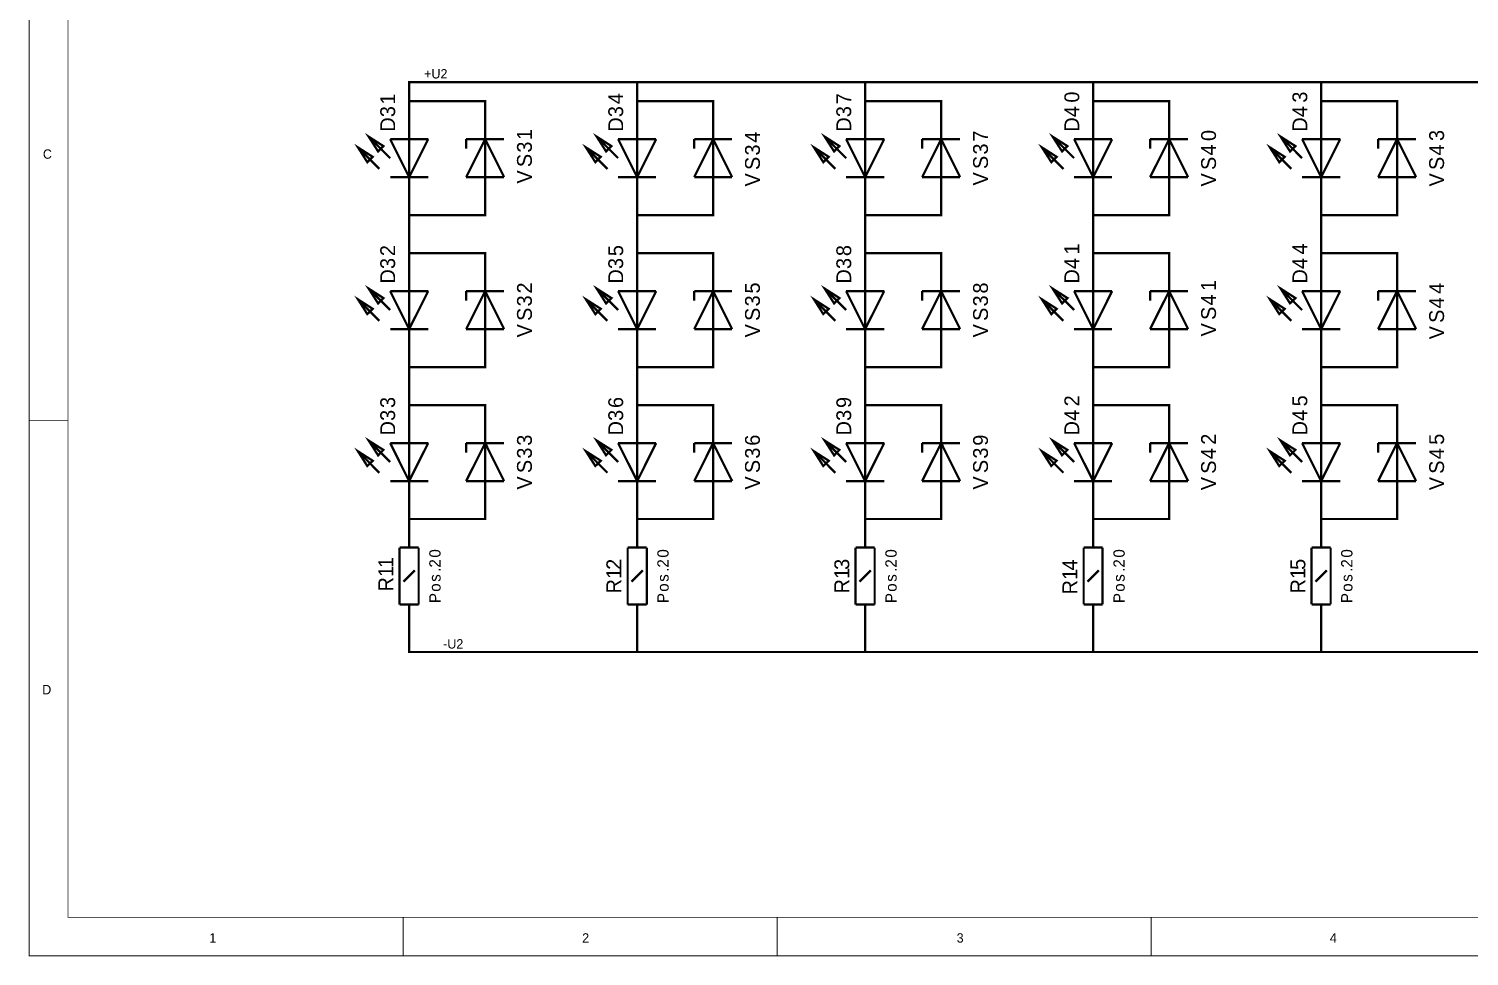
# Model space of a CAD drawing. Header units: millimetres. Extents: x 0 to 15.5, y 0 to 11.1.
# Drawn here: x 0 to 7.46, y 0 to 4.8 of the extents above; entities that cross this region are included whole.
import ezdxf

# ---------------------------------------------------------------- set-up
doc = ezdxf.new("R2010")
doc.units = ezdxf.units.MM
doc.header["$MEASUREMENT"] = 0
doc.layers.add('Sheet', color=255, linetype='Continuous')

msp = doc.modelspace()

# ---------------------------------------------------------------- linework, layer by layer
at = {"layer": 'Sheet'}
for points, const_width in [([(0.0008, 11.1), (0.0008, 0), (15.5, 0), (15.5, 11.1), (0.0008, 11.1), (0.0008, 11.1)], 0.0039), ([(0.0008, 11.1), (15.5, 11.1), (15.5, 0), (0.0008, 0), (0.0008, 11.1)], 0.0039), ([(0.2013, 10.8995), (0.2013, 0.1997), (15.2995, 0.1997), (15.2995, 10.8995), (0.2013, 10.8995), (0.2013, 10.8995)], 0.0039), ([(0.2013, 10.8995), (15.2995, 10.8995), (15.2995, 0.1997), (0.2013, 0.1997), (0.2013, 10.8995)], 0.0039), ([(1.7594, 4.245), (1.8082, 4.1686), (1.8358, 4.1961), (1.7594, 4.245)], 0.0118), ([(2.9406, 4.245), (2.9891, 4.1686), (3.017, 4.1961), (2.9406, 4.245)], 0.0118), ([(4.1214, 4.245), (4.1703, 4.1686), (4.1979, 4.1961), (4.1214, 4.245)], 0.0118), ([(5.3023, 4.245), (5.3512, 4.1686), (5.3791, 4.1961), (5.3023, 4.245)], 0.0118), ([(6.4835, 4.245), (6.532, 4.1686), (6.56, 4.1961), (6.4835, 4.245)], 0.0118), ([(1.7038, 4.1894), (1.7523, 4.113), (1.7802, 4.1406), (1.7038, 4.1894)], 0.0118), ([(1.7038, 4.1894), (1.7523, 4.113), (1.7802, 4.1406), (1.7038, 4.1894)], 0.0039), ([(1.7594, 4.245), (1.8082, 4.1686), (1.8358, 4.1961), (1.7594, 4.245)], 0.0039), ([(2.8846, 4.1894), (2.9335, 4.113), (2.9615, 4.1406), (2.8846, 4.1894)], 0.0118), ([(2.8846, 4.1894), (2.9335, 4.113), (2.9615, 4.1406), (2.8846, 4.1894)], 0.0039), ([(2.9406, 4.245), (2.9891, 4.1686), (3.017, 4.1961), (2.9406, 4.245)], 0.0039), ([(4.0659, 4.1894), (4.1143, 4.113), (4.1423, 4.1406), (4.0659, 4.1894)], 0.0118), ([(4.0659, 4.1894), (4.1143, 4.113), (4.1423, 4.1406), (4.0659, 4.1894)], 0.0039), ([(4.1214, 4.245), (4.1703, 4.1686), (4.1979, 4.1961), (4.1214, 4.245)], 0.0039), ([(5.2467, 4.1894), (5.2956, 4.113), (5.3232, 4.1406), (5.2467, 4.1894)], 0.0118), ([(5.2467, 4.1894), (5.2956, 4.113), (5.3232, 4.1406), (5.2467, 4.1894)], 0.0039), ([(5.3023, 4.245), (5.3512, 4.1686), (5.3791, 4.1961), (5.3023, 4.245)], 0.0039), ([(6.428, 4.1894), (6.4764, 4.113), (6.5044, 4.1406), (6.428, 4.1894)], 0.0118), ([(6.428, 4.1894), (6.4764, 4.113), (6.5044, 4.1406), (6.428, 4.1894)], 0.0039), ([(6.4835, 4.245), (6.532, 4.1686), (6.56, 4.1961), (6.4835, 4.245)], 0.0039), ([(1.7594, 3.4576), (1.8082, 3.3811), (1.8358, 3.4087), (1.7594, 3.4576)], 0.0118), ([(1.7594, 3.4576), (1.8082, 3.3811), (1.8358, 3.4087), (1.7594, 3.4576)], 0.0039), ([(2.9406, 3.4576), (2.9891, 3.3811), (3.017, 3.4087), (2.9406, 3.4576)], 0.0118), ([(2.9406, 3.4576), (2.9891, 3.3811), (3.017, 3.4087), (2.9406, 3.4576)], 0.0039), ([(4.1214, 3.4576), (4.1703, 3.3811), (4.1979, 3.4087), (4.1214, 3.4576)], 0.0118), ([(4.1214, 3.4576), (4.1703, 3.3811), (4.1979, 3.4087), (4.1214, 3.4576)], 0.0039), ([(5.3023, 3.4576), (5.3512, 3.3811), (5.3791, 3.4087), (5.3023, 3.4576)], 0.0118), ([(5.3023, 3.4576), (5.3512, 3.3811), (5.3791, 3.4087), (5.3023, 3.4576)], 0.0039), ([(6.4835, 3.4576), (6.532, 3.3811), (6.56, 3.4087), (6.4835, 3.4576)], 0.0118), ([(6.4835, 3.4576), (6.532, 3.3811), (6.56, 3.4087), (6.4835, 3.4576)], 0.0039), ([(1.7038, 3.402), (1.7523, 3.3256), (1.7802, 3.3531), (1.7038, 3.402)], 0.0118), ([(1.7038, 3.402), (1.7523, 3.3256), (1.7802, 3.3531), (1.7038, 3.402)], 0.0039), ([(2.8846, 3.402), (2.9335, 3.3256), (2.9615, 3.3531), (2.8846, 3.402)], 0.0118), ([(2.8846, 3.402), (2.9335, 3.3256), (2.9615, 3.3531), (2.8846, 3.402)], 0.0039), ([(4.0659, 3.402), (4.1143, 3.3256), (4.1423, 3.3531), (4.0659, 3.402)], 0.0118), ([(4.0659, 3.402), (4.1143, 3.3256), (4.1423, 3.3531), (4.0659, 3.402)], 0.0039), ([(5.2467, 3.402), (5.2956, 3.3256), (5.3232, 3.3531), (5.2467, 3.402)], 0.0118), ([(5.2467, 3.402), (5.2956, 3.3256), (5.3232, 3.3531), (5.2467, 3.402)], 0.0039), ([(6.428, 3.402), (6.4764, 3.3256), (6.5044, 3.3531), (6.428, 3.402)], 0.0118), ([(6.428, 3.402), (6.4764, 3.3256), (6.5044, 3.3531), (6.428, 3.402)], 0.0039), ([(1.7594, 2.6701), (1.8082, 2.5937), (1.8358, 2.6217), (1.7594, 2.6701)], 0.0118), ([(2.9406, 2.6701), (2.9891, 2.5937), (3.017, 2.6217), (2.9406, 2.6701)], 0.0118), ([(4.1214, 2.6701), (4.1703, 2.5937), (4.1979, 2.6217), (4.1214, 2.6701)], 0.0118), ([(5.3023, 2.6701), (5.3512, 2.5937), (5.3791, 2.6217), (5.3023, 2.6701)], 0.0118), ([(6.4835, 2.6701), (6.532, 2.5937), (6.56, 2.6217), (6.4835, 2.6701)], 0.0118), ([(1.7038, 2.6146), (1.7523, 2.5381), (1.7802, 2.5657), (1.7038, 2.6146)], 0.0118), ([(1.7038, 2.6146), (1.7523, 2.5381), (1.7802, 2.5657), (1.7038, 2.6146)], 0.0039), ([(1.7594, 2.6701), (1.8082, 2.5937), (1.8358, 2.6217), (1.7594, 2.6701)], 0.0039), ([(2.8846, 2.6146), (2.9335, 2.5381), (2.9615, 2.5657), (2.8846, 2.6146)], 0.0118), ([(2.8846, 2.6146), (2.9335, 2.5381), (2.9615, 2.5657), (2.8846, 2.6146)], 0.0039), ([(2.9406, 2.6701), (2.9891, 2.5937), (3.017, 2.6217), (2.9406, 2.6701)], 0.0039), ([(4.0659, 2.6146), (4.1143, 2.5381), (4.1423, 2.5657), (4.0659, 2.6146)], 0.0118), ([(4.0659, 2.6146), (4.1143, 2.5381), (4.1423, 2.5657), (4.0659, 2.6146)], 0.0039), ([(4.1214, 2.6701), (4.1703, 2.5937), (4.1979, 2.6217), (4.1214, 2.6701)], 0.0039), ([(5.2467, 2.6146), (5.2956, 2.5381), (5.3232, 2.5657), (5.2467, 2.6146)], 0.0118), ([(5.2467, 2.6146), (5.2956, 2.5381), (5.3232, 2.5657), (5.2467, 2.6146)], 0.0039), ([(5.3023, 2.6701), (5.3512, 2.5937), (5.3791, 2.6217), (5.3023, 2.6701)], 0.0039), ([(6.428, 2.6146), (6.4764, 2.5381), (6.5044, 2.5657), (6.428, 2.6146)], 0.0118), ([(6.428, 2.6146), (6.4764, 2.5381), (6.5044, 2.5657), (6.428, 2.6146)], 0.0039), ([(6.4835, 2.6701), (6.532, 2.5937), (6.56, 2.6217), (6.4835, 2.6701)], 0.0039)]:
    msp.add_lwpolyline(points, close=True, dxfattribs=dict(at, const_width=const_width))
for points, const_width in [([(1.969, 4.3306), (1.969, 4.429), (1.969, 4.5274), (3.1501, 4.5274), (3.1501, 4.429), (3.1501, 4.3306)], 0.0118), ([(3.1501, 4.5274), (4.3311, 4.5274), (4.3311, 4.429), (4.3311, 4.3306)], 0.0118), ([(4.3311, 4.5274), (5.5122, 4.5274), (5.5122, 4.429), (5.5122, 4.3306)], 0.0118), ([(5.5122, 4.5274), (6.693, 4.5274), (6.693, 4.429), (6.693, 4.3306)], 0.0118), ([(6.6932, 4.5274), (7.8741, 4.5274), (7.8741, 4.4288), (7.8741, 4.3306)], 0.0118), ([(2.3627, 4.3306), (2.3627, 4.429), (1.969, 4.429)], 0.0118), ([(3.5438, 4.3306), (3.5438, 4.429), (3.1501, 4.429)], 0.0118), ([(4.7248, 4.3306), (4.7248, 4.429), (4.3311, 4.429)], 0.0118), ([(5.9059, 4.3306), (5.9059, 4.429), (5.5122, 4.429)], 0.0118), ([(7.0867, 4.3306), (7.0867, 4.4288), (6.6932, 4.4288)], 0.0118), ([(1.969, 4.2321), (1.969, 4.3306)], 0.0118), ([(2.3629, 4.2321), (2.3629, 4.3306)], 0.0118), ([(3.1503, 4.2321), (3.1503, 4.3306)], 0.0118), ([(3.5438, 4.2321), (3.5438, 4.3306)], 0.0118), ([(4.3311, 4.2321), (4.3311, 4.3306)], 0.0118), ([(4.725, 4.2321), (4.725, 4.3306)], 0.0118), ([(5.5124, 4.2321), (5.5124, 4.3306)], 0.0118), ([(5.9059, 4.2321), (5.9059, 4.3306)], 0.0118), ([(6.6932, 4.2321), (6.6932, 4.3306)], 0.0118), ([(7.0867, 4.2321), (7.0867, 4.3306)], 0.0118), ([(1.8149, 4.0779), (1.7038, 4.1894)], 0.0118), ([(1.7802, 4.1406), (1.7038, 4.1894)], 0.0118), ([(1.7523, 4.113), (1.7038, 4.1894)], 0.0118), ([(1.8709, 4.1335), (1.7594, 4.245)], 0.0118), ([(1.8082, 4.1686), (1.7594, 4.245)], 0.0118), ([(1.8358, 4.1961), (1.7594, 4.245)], 0.0118), ([(1.8709, 4.2321), (2.0676, 4.2321)], 0.0118), ([(1.8709, 4.2321), (1.969, 4.0353)], 0.0118), ([(2.0676, 4.2321), (1.969, 4.0353)], 0.0118), ([(1.969, 4.0353), (1.969, 4.2321)], 0.0118), ([(2.4611, 4.2321), (2.2644, 4.2321)], 0.0118), ([(2.2644, 4.0353), (2.3629, 4.2321)], 0.0118), ([(2.2644, 4.2321), (2.2644, 4.1828)], 0.0118), ([(2.3629, 4.0353), (2.3629, 4.2321)], 0.0118), ([(2.3629, 4.2321), (2.4611, 4.0353)], 0.0118), ([(2.9962, 4.0779), (2.8846, 4.1894)], 0.0118), ([(2.9615, 4.1406), (2.8846, 4.1894)], 0.0118), ([(2.9335, 4.113), (2.8846, 4.1894)], 0.0118), ([(3.0517, 4.1335), (2.9406, 4.245)], 0.0118), ([(2.9891, 4.1686), (2.9406, 4.245)], 0.0118), ([(3.017, 4.1961), (2.9406, 4.245)], 0.0118), ([(3.0517, 4.2321), (3.2485, 4.2321)], 0.0118), ([(3.0517, 4.2321), (3.1503, 4.0353)], 0.0118), ([(3.2485, 4.2321), (3.1503, 4.0353)], 0.0118), ([(3.1503, 4.0353), (3.1503, 4.2321)], 0.0118), ([(3.6423, 4.2321), (3.4456, 4.2321)], 0.0118), ([(3.4456, 4.0353), (3.5438, 4.2321)], 0.0118), ([(3.4456, 4.2321), (3.4456, 4.1828)], 0.0118), ([(3.5438, 4.0353), (3.5438, 4.2321)], 0.0118), ([(3.5438, 4.2321), (3.6423, 4.0353)], 0.0118), ([(4.177, 4.0779), (4.0659, 4.1894)], 0.0118), ([(4.1423, 4.1406), (4.0659, 4.1894)], 0.0118), ([(4.1143, 4.113), (4.0659, 4.1894)], 0.0118), ([(4.233, 4.1335), (4.1214, 4.245)], 0.0118), ([(4.1703, 4.1686), (4.1214, 4.245)], 0.0118), ([(4.1979, 4.1961), (4.1214, 4.245)], 0.0118), ([(4.2326, 4.2321), (4.4297, 4.2321)], 0.0118), ([(4.2326, 4.2321), (4.3311, 4.0353)], 0.0118), ([(4.4297, 4.2321), (4.3311, 4.0353)], 0.0118), ([(4.3311, 4.0353), (4.3311, 4.2321)], 0.0118), ([(4.8232, 4.2321), (4.6264, 4.2321)], 0.0118), ([(4.6264, 4.0353), (4.725, 4.2321)], 0.0118), ([(4.6264, 4.2321), (4.6264, 4.1828)], 0.0118), ([(4.725, 4.0353), (4.725, 4.2321)], 0.0118), ([(4.725, 4.2321), (4.8232, 4.0353)], 0.0118), ([(5.3583, 4.0779), (5.2467, 4.1894)], 0.0118), ([(5.3232, 4.1406), (5.2467, 4.1894)], 0.0118), ([(5.2956, 4.113), (5.2467, 4.1894)], 0.0118), ([(5.4138, 4.1335), (5.3023, 4.245)], 0.0118), ([(5.3512, 4.1686), (5.3023, 4.245)], 0.0118), ([(5.3791, 4.1961), (5.3023, 4.245)], 0.0118), ([(5.4138, 4.2321), (5.6105, 4.2321)], 0.0118), ([(5.4138, 4.2321), (5.5124, 4.0353)], 0.0118), ([(5.6105, 4.2321), (5.5124, 4.0353)], 0.0118), ([(5.5124, 4.0353), (5.5124, 4.2321)], 0.0118), ([(6.0044, 4.2321), (5.8073, 4.2321)], 0.0118), ([(5.8073, 4.0353), (5.9059, 4.2321)], 0.0118), ([(5.8073, 4.2321), (5.8073, 4.1828)], 0.0118), ([(5.9059, 4.0353), (5.9059, 4.2321)], 0.0118), ([(5.9059, 4.2321), (6.0044, 4.0353)], 0.0118), ([(6.5391, 4.0779), (6.4276, 4.1894)], 0.0118), ([(6.5044, 4.1406), (6.4276, 4.1894)], 0.0118), ([(6.4764, 4.113), (6.4276, 4.1894)], 0.0118), ([(6.5946, 4.1335), (6.4835, 4.245)], 0.0118), ([(6.532, 4.1686), (6.4835, 4.245)], 0.0118), ([(6.56, 4.1961), (6.4835, 4.245)], 0.0118), ([(6.5946, 4.2321), (6.7918, 4.2321)], 0.0118), ([(6.5946, 4.2321), (6.6932, 4.0353)], 0.0118), ([(6.7918, 4.2321), (6.6932, 4.0353)], 0.0118), ([(6.6932, 4.0353), (6.6932, 4.2321)], 0.0118), ([(7.1853, 4.2321), (6.9885, 4.2321)], 0.0118), ([(6.9885, 4.0353), (7.0867, 4.2321)], 0.0118), ([(6.9885, 4.2321), (6.9885, 4.1828)], 0.0118), ([(7.0867, 4.0353), (7.0867, 4.2321)], 0.0118), ([(7.0867, 4.2321), (7.1853, 4.0353)], 0.0118), ([(1.8709, 4.0353), (2.0676, 4.0353)], 0.0118), ([(1.969, 4.0353), (1.969, 3.9367)], 0.0118), ([(2.4611, 4.0353), (2.2644, 4.0353)], 0.0118), ([(2.3629, 4.0353), (2.3629, 3.9367)], 0.0118), ([(3.0517, 4.0353), (3.2485, 4.0353)], 0.0118), ([(3.1503, 4.0353), (3.1503, 3.9367)], 0.0118), ([(3.6423, 4.0353), (3.4456, 4.0353)], 0.0118), ([(3.5438, 4.0353), (3.5438, 3.9367)], 0.0118), ([(4.2326, 4.0353), (4.4297, 4.0353)], 0.0118), ([(4.3311, 4.0353), (4.3311, 3.9367)], 0.0118), ([(4.8232, 4.0353), (4.6264, 4.0353)], 0.0118), ([(4.725, 4.0353), (4.725, 3.9367)], 0.0118), ([(5.4138, 4.0353), (5.6105, 4.0353)], 0.0118), ([(5.5124, 4.0353), (5.5124, 3.9367)], 0.0118), ([(6.0044, 4.0353), (5.8073, 4.0353)], 0.0118), ([(5.9059, 4.0353), (5.9059, 3.9367)], 0.0118), ([(6.5946, 4.0353), (6.7918, 4.0353)], 0.0118), ([(6.6932, 4.0353), (6.6932, 3.9367)], 0.0118), ([(7.1853, 4.0353), (6.9885, 4.0353)], 0.0118), ([(7.0867, 4.0353), (7.0867, 3.9367)], 0.0118), ([(2.3629, 3.9367), (2.3629, 3.8385), (1.969, 3.8385)], 0.0118), ([(1.969, 3.9367), (1.969, 3.8385), (1.969, 3.6414), (1.969, 3.5432)], 0.0118), ([(3.5438, 3.9367), (3.5438, 3.8385), (3.1503, 3.8385)], 0.0118), ([(3.1503, 3.9367), (3.1503, 3.8385), (3.1503, 3.6414), (3.1503, 3.5432)], 0.0118), ([(4.725, 3.9367), (4.725, 3.8385), (4.3311, 3.8385)], 0.0118), ([(4.3311, 3.9367), (4.3311, 3.8385), (4.3311, 3.6414), (4.3311, 3.5432)], 0.0118), ([(5.9059, 3.9367), (5.9059, 3.8385), (5.5124, 3.8385)], 0.0118), ([(5.5124, 3.9367), (5.5124, 3.8385), (5.5124, 3.6414), (5.5124, 3.5432)], 0.0118), ([(7.0867, 3.9367), (7.0867, 3.8385), (6.6932, 3.8385)], 0.0118), ([(6.6932, 3.9367), (6.6932, 3.8385), (6.6932, 3.6414), (6.6932, 3.5432)], 0.0118), ([(2.3629, 3.5432), (2.3629, 3.6414), (1.969, 3.6414)], 0.0118), ([(3.5438, 3.5432), (3.5438, 3.6414), (3.1503, 3.6414)], 0.0118), ([(4.725, 3.5432), (4.725, 3.6414), (4.3311, 3.6414)], 0.0118), ([(5.9059, 3.5432), (5.9059, 3.6414), (5.5124, 3.6414)], 0.0118), ([(7.0867, 3.5432), (7.0867, 3.6414), (6.6932, 3.6414)], 0.0118), ([(1.969, 3.4446), (1.969, 3.5432)], 0.0118), ([(2.3629, 3.4446), (2.3629, 3.5432)], 0.0118), ([(3.1503, 3.4446), (3.1503, 3.5432)], 0.0118), ([(3.5438, 3.4446), (3.5438, 3.5432)], 0.0118), ([(4.3311, 3.4446), (4.3311, 3.5432)], 0.0118), ([(4.725, 3.4446), (4.725, 3.5432)], 0.0118), ([(5.5124, 3.4446), (5.5124, 3.5432)], 0.0118), ([(5.9059, 3.4446), (5.9059, 3.5432)], 0.0118), ([(6.6932, 3.4446), (6.6932, 3.5432)], 0.0118), ([(7.0867, 3.4446), (7.0867, 3.5432)], 0.0118), ([(1.8709, 3.3465), (1.7594, 3.4576)], 0.0118), ([(1.8082, 3.3811), (1.7594, 3.4576)], 0.0118), ([(1.8358, 3.4087), (1.7594, 3.4576)], 0.0118), ([(1.8709, 3.4446), (2.0676, 3.4446)], 0.0118), ([(1.8709, 3.4446), (1.969, 3.2479)], 0.0118), ([(2.0676, 3.4446), (1.969, 3.2479)], 0.0118), ([(1.969, 3.2479), (1.969, 3.4446)], 0.0118), ([(2.4611, 3.4446), (2.2644, 3.4446)], 0.0118), ([(2.2644, 3.2479), (2.3629, 3.4446)], 0.0118), ([(2.2644, 3.4446), (2.2644, 3.3953)], 0.0118), ([(2.3629, 3.2479), (2.3629, 3.4446)], 0.0118), ([(2.3629, 3.4446), (2.4611, 3.2479)], 0.0118), ([(3.0517, 3.3465), (2.9406, 3.4576)], 0.0118), ([(2.9891, 3.3811), (2.9406, 3.4576)], 0.0118), ([(3.017, 3.4087), (2.9406, 3.4576)], 0.0118), ([(3.0517, 3.4446), (3.2485, 3.4446)], 0.0118), ([(3.0517, 3.4446), (3.1503, 3.2479)], 0.0118), ([(3.2485, 3.4446), (3.1503, 3.2479)], 0.0118), ([(3.1503, 3.2479), (3.1503, 3.4446)], 0.0118), ([(3.6423, 3.4446), (3.4456, 3.4446)], 0.0118), ([(3.4456, 3.2479), (3.5438, 3.4446)], 0.0118), ([(3.4456, 3.4446), (3.4456, 3.3953)], 0.0118), ([(3.5438, 3.2479), (3.5438, 3.4446)], 0.0118), ([(3.5438, 3.4446), (3.6423, 3.2479)], 0.0118), ([(4.233, 3.3465), (4.1214, 3.4576)], 0.0118), ([(4.1703, 3.3811), (4.1214, 3.4576)], 0.0118), ([(4.1979, 3.4087), (4.1214, 3.4576)], 0.0118), ([(4.2326, 3.4446), (4.4297, 3.4446)], 0.0118), ([(4.2326, 3.4446), (4.3311, 3.2479)], 0.0118), ([(4.4297, 3.4446), (4.3311, 3.2479)], 0.0118), ([(4.3311, 3.2479), (4.3311, 3.4446)], 0.0118), ([(4.8232, 3.4446), (4.6264, 3.4446)], 0.0118), ([(4.6264, 3.2479), (4.725, 3.4446)], 0.0118), ([(4.6264, 3.4446), (4.6264, 3.3953)], 0.0118), ([(4.725, 3.2479), (4.725, 3.4446)], 0.0118), ([(4.725, 3.4446), (4.8232, 3.2479)], 0.0118), ([(5.4138, 3.3465), (5.3023, 3.4576)], 0.0118), ([(5.3512, 3.3811), (5.3023, 3.4576)], 0.0118), ([(5.3791, 3.4087), (5.3023, 3.4576)], 0.0118), ([(5.4138, 3.4446), (5.6105, 3.4446)], 0.0118), ([(5.4138, 3.4446), (5.5124, 3.2479)], 0.0118), ([(5.6105, 3.4446), (5.5124, 3.2479)], 0.0118), ([(5.5124, 3.2479), (5.5124, 3.4446)], 0.0118), ([(6.0044, 3.4446), (5.8073, 3.4446)], 0.0118), ([(5.8073, 3.2479), (5.9059, 3.4446)], 0.0118), ([(5.8073, 3.4446), (5.8073, 3.3953)], 0.0118), ([(5.9059, 3.2479), (5.9059, 3.4446)], 0.0118), ([(5.9059, 3.4446), (6.0044, 3.2479)], 0.0118), ([(6.5946, 3.3465), (6.4835, 3.4576)], 0.0118), ([(6.532, 3.3811), (6.4835, 3.4576)], 0.0118), ([(6.56, 3.4087), (6.4835, 3.4576)], 0.0118), ([(6.5946, 3.4446), (6.7918, 3.4446)], 0.0118), ([(6.5946, 3.4446), (6.6932, 3.2479)], 0.0118), ([(6.7918, 3.4446), (6.6932, 3.2479)], 0.0118), ([(6.6932, 3.2479), (6.6932, 3.4446)], 0.0118), ([(7.1853, 3.4446), (6.9885, 3.4446)], 0.0118), ([(6.9885, 3.2479), (7.0867, 3.4446)], 0.0118), ([(6.9885, 3.4446), (6.9885, 3.3953)], 0.0118), ([(7.0867, 3.2479), (7.0867, 3.4446)], 0.0118), ([(7.0867, 3.4446), (7.1853, 3.2479)], 0.0118), ([(1.8149, 3.2905), (1.7038, 3.402)], 0.0118), ([(1.7802, 3.3531), (1.7038, 3.402)], 0.0118), ([(1.7523, 3.3256), (1.7038, 3.402)], 0.0118), ([(2.9962, 3.2905), (2.8846, 3.402)], 0.0118), ([(2.9615, 3.3531), (2.8846, 3.402)], 0.0118), ([(2.9335, 3.3256), (2.8846, 3.402)], 0.0118), ([(4.177, 3.2905), (4.0659, 3.402)], 0.0118), ([(4.1423, 3.3531), (4.0659, 3.402)], 0.0118), ([(4.1143, 3.3256), (4.0659, 3.402)], 0.0118), ([(5.3583, 3.2905), (5.2467, 3.402)], 0.0118), ([(5.3232, 3.3531), (5.2467, 3.402)], 0.0118), ([(5.2956, 3.3256), (5.2467, 3.402)], 0.0118), ([(6.5391, 3.2905), (6.4276, 3.402)], 0.0118), ([(6.5044, 3.3531), (6.4276, 3.402)], 0.0118), ([(6.4764, 3.3256), (6.4276, 3.402)], 0.0118), ([(1.8709, 3.2479), (2.0676, 3.2479)], 0.0118), ([(1.969, 3.2479), (1.969, 3.1493)], 0.0118), ([(2.4611, 3.2479), (2.2644, 3.2479)], 0.0118), ([(2.3629, 3.2479), (2.3629, 3.1493)], 0.0118), ([(3.0517, 3.2479), (3.2485, 3.2479)], 0.0118), ([(3.1503, 3.2479), (3.1503, 3.1493)], 0.0118), ([(3.6423, 3.2479), (3.4456, 3.2479)], 0.0118), ([(3.5438, 3.2479), (3.5438, 3.1493)], 0.0118), ([(4.2326, 3.2479), (4.4297, 3.2479)], 0.0118), ([(4.3311, 3.2479), (4.3311, 3.1493)], 0.0118), ([(4.8232, 3.2479), (4.6264, 3.2479)], 0.0118), ([(4.725, 3.2479), (4.725, 3.1493)], 0.0118), ([(5.4138, 3.2479), (5.6105, 3.2479)], 0.0118), ([(5.5124, 3.2479), (5.5124, 3.1493)], 0.0118), ([(6.0044, 3.2479), (5.8073, 3.2479)], 0.0118), ([(5.9059, 3.2479), (5.9059, 3.1493)], 0.0118), ([(6.5946, 3.2479), (6.7918, 3.2479)], 0.0118), ([(6.6932, 3.2479), (6.6932, 3.1493)], 0.0118), ([(7.1853, 3.2479), (6.9885, 3.2479)], 0.0118), ([(7.0867, 3.2479), (7.0867, 3.1493)], 0.0118), ([(2.3629, 3.1493), (2.3629, 3.0511), (1.969, 3.0511)], 0.0118), ([(1.969, 3.1493), (1.969, 3.0511), (1.969, 2.854), (1.969, 2.7558)], 0.0118), ([(3.5438, 3.1493), (3.5438, 3.0511), (3.1503, 3.0511)], 0.0118), ([(3.1503, 3.1493), (3.1503, 3.0511), (3.1503, 2.854), (3.1503, 2.7558)], 0.0118), ([(4.725, 3.1493), (4.725, 3.0511), (4.3311, 3.0511)], 0.0118), ([(4.3311, 3.1493), (4.3311, 3.0511), (4.3311, 2.854), (4.3311, 2.7558)], 0.0118), ([(5.9059, 3.1493), (5.9059, 3.0511), (5.5124, 3.0511)], 0.0118), ([(5.5124, 3.1493), (5.5124, 3.0511), (5.5124, 2.854), (5.5124, 2.7558)], 0.0118), ([(7.0867, 3.1493), (7.0867, 3.0511), (6.6932, 3.0511)], 0.0118), ([(6.6932, 3.1493), (6.6932, 3.0511), (6.6932, 2.854), (6.6932, 2.7558)], 0.0118), ([(2.3629, 2.7558), (2.3629, 2.854), (1.969, 2.854)], 0.0118), ([(3.5438, 2.7558), (3.5438, 2.854), (3.1503, 2.854)], 0.0118), ([(4.725, 2.7558), (4.725, 2.854), (4.3311, 2.854)], 0.0118), ([(5.9059, 2.7558), (5.9059, 2.854), (5.5124, 2.854)], 0.0118), ([(7.0867, 2.7558), (7.0867, 2.854), (6.6932, 2.854)], 0.0118), ([(0.0008, 2.775), (0.2009, 2.775)], 0.0039), ([(1.969, 2.6572), (1.969, 2.7558)], 0.0118), ([(2.3629, 2.6572), (2.3629, 2.7558)], 0.0118), ([(3.1503, 2.6572), (3.1503, 2.7558)], 0.0118), ([(3.5438, 2.6572), (3.5438, 2.7558)], 0.0118), ([(4.3311, 2.6572), (4.3311, 2.7558)], 0.0118), ([(4.725, 2.6572), (4.725, 2.7558)], 0.0118), ([(5.5124, 2.6572), (5.5124, 2.7558)], 0.0118), ([(5.9059, 2.6572), (5.9059, 2.7558)], 0.0118), ([(6.6932, 2.6572), (6.6932, 2.7558)], 0.0118), ([(7.0867, 2.6572), (7.0867, 2.7558)], 0.0118), ([(1.8149, 2.5031), (1.7038, 2.6146)], 0.0118), ([(1.7802, 2.5657), (1.7038, 2.6146)], 0.0118), ([(1.7523, 2.5381), (1.7038, 2.6146)], 0.0118), ([(1.8709, 2.559), (1.7594, 2.6701)], 0.0118), ([(1.8082, 2.5937), (1.7594, 2.6701)], 0.0118), ([(1.8358, 2.6217), (1.7594, 2.6701)], 0.0118), ([(1.8709, 2.6572), (2.0676, 2.6572)], 0.0118), ([(1.8709, 2.6572), (1.969, 2.4604)], 0.0118), ([(2.0676, 2.6572), (1.969, 2.4604)], 0.0118), ([(1.969, 2.4604), (1.969, 2.6572)], 0.0118), ([(2.4611, 2.6572), (2.2644, 2.6572)], 0.0118), ([(2.2644, 2.4604), (2.3629, 2.6572)], 0.0118), ([(2.2644, 2.6572), (2.2644, 2.6079)], 0.0118), ([(2.3629, 2.4604), (2.3629, 2.6572)], 0.0118), ([(2.3629, 2.6572), (2.4611, 2.4604)], 0.0118), ([(2.9962, 2.5031), (2.8846, 2.6146)], 0.0118), ([(2.9615, 2.5657), (2.8846, 2.6146)], 0.0118), ([(2.9335, 2.5381), (2.8846, 2.6146)], 0.0118), ([(3.0517, 2.559), (2.9406, 2.6701)], 0.0118), ([(2.9891, 2.5937), (2.9406, 2.6701)], 0.0118), ([(3.017, 2.6217), (2.9406, 2.6701)], 0.0118), ([(3.0517, 2.6572), (3.2485, 2.6572)], 0.0118), ([(3.0517, 2.6572), (3.1503, 2.4604)], 0.0118), ([(3.2485, 2.6572), (3.1503, 2.4604)], 0.0118), ([(3.1503, 2.4604), (3.1503, 2.6572)], 0.0118), ([(3.6423, 2.6572), (3.4456, 2.6572)], 0.0118), ([(3.4456, 2.4604), (3.5438, 2.6572)], 0.0118), ([(3.4456, 2.6572), (3.4456, 2.6079)], 0.0118), ([(3.5438, 2.4604), (3.5438, 2.6572)], 0.0118), ([(3.5438, 2.6572), (3.6423, 2.4604)], 0.0118), ([(4.177, 2.5031), (4.0659, 2.6146)], 0.0118), ([(4.1423, 2.5657), (4.0659, 2.6146)], 0.0118), ([(4.1143, 2.5381), (4.0659, 2.6146)], 0.0118), ([(4.233, 2.559), (4.1214, 2.6701)], 0.0118), ([(4.1703, 2.5937), (4.1214, 2.6701)], 0.0118), ([(4.1979, 2.6217), (4.1214, 2.6701)], 0.0118), ([(4.2326, 2.6572), (4.4297, 2.6572)], 0.0118), ([(4.2326, 2.6572), (4.3311, 2.4604)], 0.0118), ([(4.4297, 2.6572), (4.3311, 2.4604)], 0.0118), ([(4.3311, 2.4604), (4.3311, 2.6572)], 0.0118), ([(4.8232, 2.6572), (4.6264, 2.6572)], 0.0118), ([(4.6264, 2.4604), (4.725, 2.6572)], 0.0118), ([(4.6264, 2.6572), (4.6264, 2.6079)], 0.0118), ([(4.725, 2.4604), (4.725, 2.6572)], 0.0118), ([(4.725, 2.6572), (4.8232, 2.4604)], 0.0118), ([(5.3583, 2.5031), (5.2467, 2.6146)], 0.0118), ([(5.3232, 2.5657), (5.2467, 2.6146)], 0.0118), ([(5.2956, 2.5381), (5.2467, 2.6146)], 0.0118), ([(5.4138, 2.559), (5.3023, 2.6701)], 0.0118), ([(5.3512, 2.5937), (5.3023, 2.6701)], 0.0118), ([(5.3791, 2.6217), (5.3023, 2.6701)], 0.0118), ([(5.4138, 2.6572), (5.6105, 2.6572)], 0.0118), ([(5.4138, 2.6572), (5.5124, 2.4604)], 0.0118), ([(5.6105, 2.6572), (5.5124, 2.4604)], 0.0118), ([(5.5124, 2.4604), (5.5124, 2.6572)], 0.0118), ([(6.0044, 2.6572), (5.8073, 2.6572)], 0.0118), ([(5.8073, 2.4604), (5.9059, 2.6572)], 0.0118), ([(5.8073, 2.6572), (5.8073, 2.6079)], 0.0118), ([(5.9059, 2.4604), (5.9059, 2.6572)], 0.0118), ([(5.9059, 2.6572), (6.0044, 2.4604)], 0.0118), ([(6.5391, 2.5031), (6.4276, 2.6146)], 0.0118), ([(6.5044, 2.5657), (6.4276, 2.6146)], 0.0118), ([(6.4764, 2.5381), (6.4276, 2.6146)], 0.0118), ([(6.5946, 2.559), (6.4835, 2.6701)], 0.0118), ([(6.532, 2.5937), (6.4835, 2.6701)], 0.0118), ([(6.56, 2.6217), (6.4835, 2.6701)], 0.0118), ([(6.5946, 2.6572), (6.7918, 2.6572)], 0.0118), ([(6.5946, 2.6572), (6.6932, 2.4604)], 0.0118), ([(6.7918, 2.6572), (6.6932, 2.4604)], 0.0118), ([(6.6932, 2.4604), (6.6932, 2.6572)], 0.0118), ([(7.1853, 2.6572), (6.9885, 2.6572)], 0.0118), ([(6.9885, 2.4604), (7.0867, 2.6572)], 0.0118), ([(6.9885, 2.6572), (6.9885, 2.6079)], 0.0118), ([(7.0867, 2.4604), (7.0867, 2.6572)], 0.0118), ([(7.0867, 2.6572), (7.1853, 2.4604)], 0.0118), ([(1.8709, 2.4604), (2.0676, 2.4604)], 0.0118), ([(1.969, 2.4604), (1.969, 2.3619)], 0.0118), ([(2.4611, 2.4604), (2.2644, 2.4604)], 0.0118), ([(2.3629, 2.4604), (2.3629, 2.3619)], 0.0118), ([(3.0517, 2.4604), (3.2485, 2.4604)], 0.0118), ([(3.1503, 2.4604), (3.1503, 2.3619)], 0.0118), ([(3.6423, 2.4604), (3.4456, 2.4604)], 0.0118), ([(3.5438, 2.4604), (3.5438, 2.3619)], 0.0118), ([(4.2326, 2.4604), (4.4297, 2.4604)], 0.0118), ([(4.3311, 2.4604), (4.3311, 2.3619)], 0.0118), ([(4.8232, 2.4604), (4.6264, 2.4604)], 0.0118), ([(4.725, 2.4604), (4.725, 2.3619)], 0.0118), ([(5.4138, 2.4604), (5.6105, 2.4604)], 0.0118), ([(5.5124, 2.4604), (5.5124, 2.3619)], 0.0118), ([(6.0044, 2.4604), (5.8073, 2.4604)], 0.0118), ([(5.9059, 2.4604), (5.9059, 2.3619)], 0.0118), ([(6.5946, 2.4604), (6.7918, 2.4604)], 0.0118), ([(6.6932, 2.4604), (6.6932, 2.3619)], 0.0118), ([(7.1853, 2.4604), (6.9885, 2.4604)], 0.0118), ([(7.0867, 2.4604), (7.0867, 2.3619)], 0.0118), ([(2.3629, 2.3619), (2.3629, 2.2637), (1.969, 2.2637)], 0.0118), ([(1.969, 2.3619), (1.969, 2.2637), (1.969, 2.1651)], 0.0118), ([(3.5438, 2.3619), (3.5438, 2.2637), (3.1503, 2.2637)], 0.0118), ([(3.1503, 2.3619), (3.1503, 2.2637), (3.1503, 2.1651)], 0.0118), ([(4.725, 2.3619), (4.725, 2.2637), (4.3311, 2.2637)], 0.0118), ([(4.3311, 2.3619), (4.3311, 2.2637), (4.3311, 2.1651)], 0.0118), ([(5.9059, 2.3619), (5.9059, 2.2637), (5.5124, 2.2637)], 0.0118), ([(5.5124, 2.1651), (5.5124, 2.2637), (5.5124, 2.3619)], 0.0118), ([(7.0867, 2.3619), (7.0867, 2.2637), (6.6932, 2.2637)], 0.0118), ([(6.6932, 2.1651), (6.6932, 2.2637), (6.6932, 2.3619)], 0.0118), ([(1.969, 2.1158), (1.969, 2.1651)], 0.0118), ([(3.1503, 2.1158), (3.1503, 2.1651)], 0.0118), ([(4.3311, 2.1158), (4.3311, 2.1651)], 0.0118), ([(5.5124, 2.1158), (5.5124, 2.1651)], 0.0118), ([(6.6932, 2.1158), (6.6932, 2.1651)], 0.0118), ([(1.9197, 1.8205), (1.9197, 2.1158)], 0.0118), ([(1.9197, 2.1158), (2.0183, 2.1158)], 0.0118), ([(2.0183, 2.1158), (2.0183, 1.8205)], 0.0118), ([(3.101, 1.8205), (3.101, 2.1158)], 0.0118), ([(3.101, 2.1158), (3.1996, 2.1158)], 0.0118), ([(3.1996, 2.1158), (3.1996, 1.8205)], 0.0118), ([(4.2818, 1.8205), (4.2818, 2.1158)], 0.0118), ([(4.2818, 2.1158), (4.3804, 2.1158)], 0.0118), ([(4.3804, 2.1158), (4.3804, 1.8205)], 0.0118), ([(5.4631, 1.8209), (5.4631, 2.1158)], 0.0118), ([(5.4631, 2.1158), (5.5613, 2.1158)], 0.0118), ([(5.5613, 2.1158), (5.5613, 1.8209)], 0.0118), ([(6.6439, 1.8209), (6.6439, 2.1158)], 0.0118), ([(6.6439, 2.1158), (6.7425, 2.1158)], 0.0118), ([(6.7425, 2.1158), (6.7425, 1.8209)], 0.0118), ([(1.9398, 1.9387), (1.9987, 1.998)], 0.0118), ([(3.1206, 1.9387), (3.1795, 1.998)], 0.0118), ([(4.3015, 1.9387), (4.3608, 1.998)], 0.0118), ([(5.4827, 1.9387), (5.5416, 1.998)], 0.0118), ([(6.6636, 1.9387), (6.7229, 1.998)], 0.0118), ([(2.0183, 1.8205), (1.9197, 1.8205)], 0.0118), ([(1.969, 1.8205), (1.969, 1.7716)], 0.0118), ([(3.1996, 1.8205), (3.101, 1.8205)], 0.0118), ([(3.1503, 1.8205), (3.1503, 1.7716)], 0.0118), ([(4.3804, 1.8205), (4.2818, 1.8205)], 0.0118), ([(4.3311, 1.8205), (4.3311, 1.7716)], 0.0118), ([(5.5613, 1.8209), (5.4631, 1.8209)], 0.0118), ([(5.5124, 1.8205), (5.5124, 1.7716)], 0.0118), ([(6.7425, 1.8209), (6.6439, 1.8209)], 0.0118), ([(6.6932, 1.8205), (6.6932, 1.7716)], 0.0118), ([(1.969, 1.7716), (1.969, 1.5744), (3.1503, 1.5744), (3.1503, 1.7716)], 0.0118), ([(3.1503, 1.5744), (4.3311, 1.5744), (4.3311, 1.7716)], 0.0118), ([(4.3311, 1.5744), (5.5124, 1.5744), (5.5124, 1.7716)], 0.0118), ([(5.5124, 1.5744), (6.6932, 1.5744), (6.6932, 1.7716)], 0.0118), ([(6.6932, 1.5744), (7.8741, 1.5744), (7.8741, 1.7716)], 0.0118), ([(1.9381, 0), (1.9381, 0.1997)], 0.0039), ([(3.8754, 0), (3.8754, 0.1997)], 0.0039), ([(5.8127, 0), (5.8127, 0.1997)], 0.0039)]:
    msp.add_lwpolyline(points, dxfattribs=dict(at, const_width=const_width))

# ---------------------------------------------------------------- texts
for s, height, p in [('+U2', 0.04846, (2.0467, 4.5466)), ('C', 0.0485, (0.0718, 4.1305)), ('-U2', 0.04846, (2.1453, 1.5924)), ('D', 0.0485, (0.0685, 1.3551)), ('1', 0.0485, (0.934, 0.0685)), ('2', 0.0485, (2.8654, 0.0685)), ('3', 0.0485, (4.8052, 0.0685)), ('4', 0.0485, (6.7383, 0.0685))]:
    msp.add_text(s, height=height, dxfattribs=at).set_placement(p)
for s, height, p in [('1', 0.0769, (1.8964, 4.4113)), ('4', 0.0769, (3.0776, 4.4129)), ('7', 0.0769, (4.2589, 4.4129)), ('0', 0.0769, (5.4401, 4.4213)), ('3', 0.0769, (6.6214, 4.4213)), ('3', 0.0769, (1.8964, 4.3461)), ('D', 0.0769, (1.8964, 4.2709)), ('3', 0.0769, (3.0776, 4.3461)), ('D', 0.0769, (3.0776, 4.2709)), ('3', 0.0769, (4.2589, 4.3461)), ('D', 0.0769, (4.2589, 4.2709)), ('4', 0.0769, (5.4401, 4.3461)), ('D', 0.0769, (5.4401, 4.2709)), ('4', 0.0769, (6.6214, 4.3461)), ('D', 0.0769, (6.6214, 4.2709)), ('1', 0.0769, (2.6048, 4.2275)), ('4', 0.0769, (3.786, 4.2141)), ('7', 0.0769, (4.9673, 4.2191)), ('0', 0.0769, (6.1485, 4.2224)), ('3', 0.0769, (7.3298, 4.2224)), ('3', 0.0769, (2.6048, 4.1623)), ('3', 0.0769, (3.786, 4.1473)), ('3', 0.0769, (4.9673, 4.1523)), ('4', 0.0769, (6.1485, 4.1473)), ('4', 0.0769, (7.3298, 4.1473)), ('S', 0.0769, (2.6048, 4.0871)), ('S', 0.0769, (3.786, 4.0721)), ('S', 0.0769, (4.9673, 4.0771)), ('S', 0.0769, (6.1485, 4.0721)), ('S', 0.0769, (7.3298, 4.0721)), ('V', 0.0769, (2.6048, 4.0019)), ('V', 0.0769, (3.786, 3.9868)), ('V', 0.0769, (4.9673, 3.9919)), ('V', 0.0769, (6.1485, 3.9868)), ('V', 0.0769, (7.3298, 3.9868)), ('2', 0.0769, (1.8964, 3.6259)), ('5', 0.0769, (3.0776, 3.6259)), ('8', 0.0769, (4.2589, 3.6259)), ('1', 0.0769, (5.4401, 3.6343)), ('4', 0.0769, (6.6214, 3.6343)), ('3', 0.0769, (1.8964, 3.5591)), ('3', 0.0769, (3.0776, 3.5591)), ('3', 0.0769, (4.2589, 3.5591)), ('4', 0.0769, (5.4401, 3.5591)), ('4', 0.0769, (6.6214, 3.5591)), ('D', 0.0769, (1.8964, 3.4839)), ('D', 0.0769, (3.0776, 3.4839)), ('D', 0.0769, (4.2589, 3.4839)), ('D', 0.0769, (5.4401, 3.4839)), ('D', 0.0769, (6.6214, 3.4839)), ('2', 0.0769, (2.6048, 3.4321)), ('5', 0.0769, (3.786, 3.4321)), ('8', 0.0769, (4.9673, 3.4321)), ('1', 0.0769, (6.1485, 3.4455)), ('4', 0.0769, (7.3298, 3.4304)), ('3', 0.0769, (2.6048, 3.3653)), ('3', 0.0769, (3.786, 3.3653)), ('3', 0.0769, (4.9673, 3.3653)), ('S', 0.0769, (6.1485, 3.2951)), ('4', 0.0769, (6.1485, 3.3703)), ('4', 0.0769, (7.3298, 3.3552)), ('S', 0.0769, (2.6048, 3.2901)), ('S', 0.0769, (3.786, 3.2901)), ('S', 0.0769, (4.9673, 3.2901)), ('S', 0.0769, (7.3298, 3.28)), ('V', 0.0769, (2.6048, 3.2048)), ('V', 0.0769, (3.786, 3.2048)), ('V', 0.0769, (4.9673, 3.2048)), ('V', 0.0769, (6.1485, 3.2099)), ('V', 0.0769, (7.3298, 3.1948)), ('3', 0.0769, (1.8964, 2.8389)), ('6', 0.0769, (3.0776, 2.8389)), ('9', 0.0769, (4.2589, 2.8389)), ('2', 0.0769, (5.4401, 2.8473)), ('5', 0.0769, (6.6214, 2.8473)), ('3', 0.0769, (1.8964, 2.7721)), ('D', 0.0769, (1.8964, 2.6969)), ('3', 0.0769, (3.0776, 2.7721)), ('D', 0.0769, (3.0776, 2.6969)), ('3', 0.0769, (4.2589, 2.7721)), ('D', 0.0769, (4.2589, 2.6969)), ('4', 0.0769, (5.4401, 2.7721)), ('D', 0.0769, (5.4401, 2.6969)), ('4', 0.0769, (6.6214, 2.7721)), ('D', 0.0769, (6.6214, 2.6969)), ('3', 0.0769, (2.6048, 2.6434)), ('6', 0.0769, (3.786, 2.6434)), ('9', 0.0769, (4.9673, 2.6434)), ('2', 0.0769, (6.1485, 2.6484)), ('5', 0.0769, (7.3298, 2.6484)), ('3', 0.0769, (2.6048, 2.5766)), ('3', 0.0769, (3.786, 2.5766)), ('3', 0.0769, (4.9673, 2.5766)), ('4', 0.0769, (6.1485, 2.5732)), ('4', 0.0769, (7.3298, 2.5732)), ('S', 0.0769, (2.6048, 2.5014)), ('S', 0.0769, (3.786, 2.5014)), ('S', 0.0769, (4.9673, 2.5014)), ('S', 0.0769, (6.1485, 2.498)), ('S', 0.0769, (7.3298, 2.498)), ('V', 0.0769, (2.6048, 2.4162)), ('V', 0.0769, (3.786, 2.4162)), ('V', 0.0769, (4.9673, 2.4162)), ('V', 0.0769, (6.1485, 2.4128)), ('V', 0.0769, (7.3298, 2.4128)), ('0', 0.0585, (2.1319, 2.0636)), ('0', 0.0585, (3.3132, 2.0636)), ('0', 0.0585, (4.4944, 2.0636)), ('0', 0.0585, (5.6757, 2.0636)), ('0', 0.0585, (6.8553, 2.0636)), ('1', 0.0769, (1.8863, 2.0101)), ('1', 0.0769, (1.8863, 1.9633)), ('2', 0.0585, (2.1319, 2.0118)), ('2', 0.0769, (3.0676, 2.0001)), ('2', 0.0585, (3.3132, 2.0118)), ('3', 0.0769, (4.2488, 2.0001)), ('2', 0.0585, (4.4944, 2.0118)), ('4', 0.0769, (5.4301, 1.9968)), ('2', 0.0585, (5.6757, 2.0118)), ('5', 0.0769, (6.6114, 2.0001)), ('2', 0.0585, (6.8553, 2.0118)), ('R', 0.0769, (1.8863, 1.8882)), ('s', 0.0585, (2.1319, 1.9383)), ('.', 0.0585, (2.1319, 1.9901)), ('1', 0.0769, (3.0676, 1.9533)), ('R', 0.0769, (3.0676, 1.8781)), ('s', 0.0585, (3.3132, 1.9383)), ('.', 0.0585, (3.3132, 1.9901)), ('1', 0.0769, (4.2488, 1.9533)), ('R', 0.0769, (4.2488, 1.8781)), ('s', 0.0585, (4.4944, 1.9383)), ('.', 0.0585, (4.4944, 1.9901)), ('1', 0.0769, (5.4301, 1.9483)), ('R', 0.0769, (5.4301, 1.8731)), ('s', 0.0585, (5.6757, 1.9383)), ('.', 0.0585, (5.6757, 1.9901)), ('1', 0.0769, (6.6114, 1.9533)), ('R', 0.0769, (6.6114, 1.8781)), ('s', 0.0585, (6.8553, 1.9383)), ('.', 0.0585, (6.8553, 1.9901)), ('P', 0.0585, (2.1319, 1.828)), ('o', 0.0585, (2.1319, 1.8865)), ('P', 0.0585, (3.3132, 1.828)), ('o', 0.0585, (3.3132, 1.8865)), ('P', 0.0585, (4.4944, 1.828)), ('o', 0.0585, (4.4944, 1.8865)), ('P', 0.0585, (5.6757, 1.828)), ('o', 0.0585, (5.6757, 1.8865)), ('P', 0.0585, (6.8553, 1.828)), ('o', 0.0585, (6.8553, 1.8865))]:
    msp.add_text(s, height=height, rotation=90, dxfattribs=at).set_placement(p)

doc.saveas('drawing.dxf')
